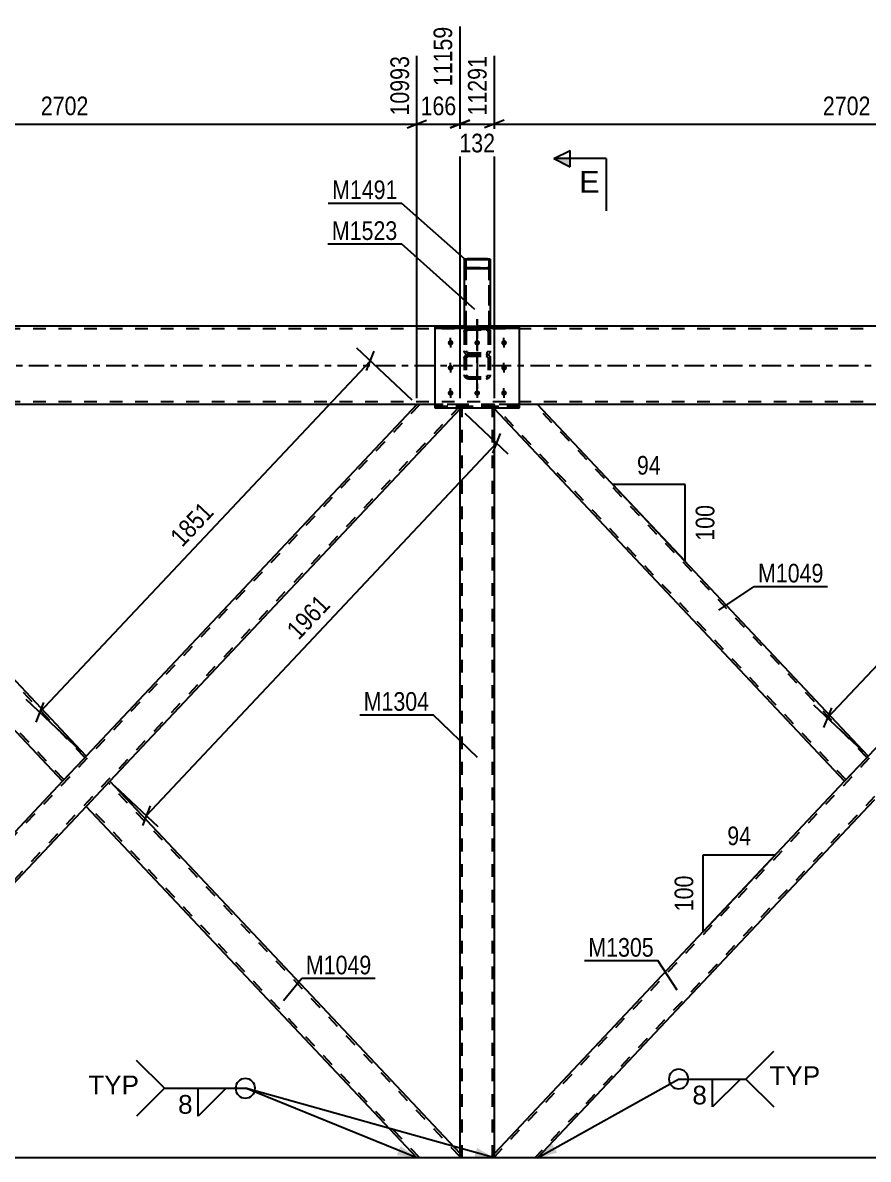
# Model space of a CAD drawing. Header units: millimetres. Extents: x 0 to 1189, y 0 to 841.
# Drawn here: x 399.5 to 529.3, y 549.8 to 724.2 of the extents above; entities that cross this region are included whole.
import ezdxf

# ---------------------------------------------------------------- set-up
doc = ezdxf.new("R2010")
doc.units = ezdxf.units.MM
doc.linetypes.add('DXK_LINE_DOT2', pattern=[3.9198, 1.9599, -1.9599])
doc.linetypes.add('DXK_LINE_DOT3', pattern=[5.9187, 2.979, -0.9799, 0.9799, -0.9799])
doc.styles.add('Arial', font='ARIAL.TTF', dxfattribs={"height": 0.2})
doc.styles.add('Arial Narrow', font='ARIALN.TTF', dxfattribs={"height": 0.2})

# ---------------------------------------------------------------- blocks, each defined once
blk = doc.blocks.new('Part-761551702-4988 - 4748')
at = {"color": 7, "linetype": 'DXK_LINE_DOT2'}
for p, q in [((471.91, 665.62), (466.63, 665.62)), ((466.63, 664.96), (466.63, 665.62)), ((466.95, 550.02), (466.95, 665.62)), ((471.59, 550.02), (471.59, 665.62)), ((471.91, 664.96), (471.91, 665.62)), ((466.63, 550.02), (466.63, 550.68)), ((471.91, 550.02), (466.63, 550.02)), ((471.91, 550.02), (471.91, 550.68))]:
    blk.add_line(p, q, dxfattribs=at)
at = {"color": 2, "linetype": 'Continuous'}
for p, q in [((466.63, 550.68), (466.63, 664.96)), ((471.91, 550.68), (471.91, 664.96))]:
    blk.add_line(p, q, dxfattribs=at)
blk = doc.blocks.new('Part-761551702-4863 - 4748')
at = {"color": 7, "linetype": 'DXK_LINE_DOT2'}
for p, q in [((478.54, 665.62), (471.91, 665.62)), ((471.91, 665.13), (471.91, 665.62)), ((525.87, 608.05), (471.91, 665.42)), ((529.06, 611.44), (478.1, 665.62)), ((529, 611.38), (528.84, 611.2)), ((529.15, 611.53), (529.06, 611.44)), ((525.87, 608.05), (525.89, 608.07))]:
    blk.add_line(p, q, dxfattribs=at)
at = {"color": 2, "linetype": 'Continuous'}
for p, q in [((471.91, 664.96), (471.91, 665.13)), ((525.65, 607.82), (471.91, 664.96)), ((529.27, 611.67), (478.54, 665.62)), ((528.84, 611.2), (525.65, 607.82)), ((529.15, 611.53), (528.84, 611.2)), ((529.27, 611.67), (529.15, 611.53))]:
    blk.add_line(p, q, dxfattribs=at)
blk = doc.blocks.new('Part-761551702-4873 - 4748')
at = {"color": 2, "linetype": 'Continuous'}
for p, q in [((351.91, 664.96), (351.91, 665.62)), ((405.65, 607.82), (351.91, 664.96)), ((409.27, 611.67), (358.54, 665.62)), ((408.84, 611.2), (405.65, 607.82)), ((409.15, 611.53), (408.84, 611.2)), ((409.27, 611.67), (409.15, 611.53))]:
    blk.add_line(p, q, dxfattribs=at)
at = {"color": 7, "linetype": 'DXK_LINE_DOT2'}
for p, q in [((358.54, 665.62), (351.91, 665.62)), ((405.87, 608.05), (351.91, 665.42)), ((409.06, 611.44), (358.1, 665.62)), ((409, 611.38), (408.84, 611.2)), ((409.15, 611.53), (409.06, 611.44)), ((405.87, 608.05), (405.89, 608.07))]:
    blk.add_line(p, q, dxfattribs=at)
blk = doc.blocks.new('Part-761551702-4868 - 4748')
at = {"color": 7, "linetype": 'DXK_LINE_DOT2'}
for p, q in [((580.45, 665.62), (471.91, 550.21)), ((586.63, 665.42), (478.1, 550.02)), ((586.63, 665.62), (580.01, 665.62)), ((529.27, 611.67), (525.65, 607.82)), ((532.9, 607.82), (529.27, 603.96)), ((478.54, 550.02), (471.91, 550.02))]:
    blk.add_line(p, q, dxfattribs=at)
at = {"color": 2, "linetype": 'Continuous'}
for p, q in [((580.01, 665.62), (529.27, 611.67)), ((586.63, 664.96), (532.9, 607.82)), ((586.63, 664.96), (586.63, 665.62)), ((525.65, 607.82), (471.91, 550.68)), ((529.27, 603.96), (478.54, 550.02)), ((471.91, 550.02), (471.91, 550.68))]:
    blk.add_line(p, q, dxfattribs=at)
blk = doc.blocks.new('Part-761551702-4878 - 4748')
at = {"color": 7, "linetype": 'DXK_LINE_DOT2'}
for p, q in [((460.45, 665.62), (351.91, 550.21)), ((466.63, 665.42), (358.1, 550.02)), ((466.63, 665.62), (460.01, 665.62)), ((466.63, 665.13), (466.63, 665.62)), ((409.27, 611.67), (405.65, 607.82)), ((412.9, 607.82), (409.27, 603.96)), ((358.54, 550.02), (351.91, 550.02))]:
    blk.add_line(p, q, dxfattribs=at)
at = {"color": 2, "linetype": 'Continuous'}
for p, q in [((460.01, 665.62), (409.27, 611.67)), ((466.63, 664.96), (412.9, 607.82)), ((466.63, 664.96), (466.63, 665.13)), ((405.65, 607.82), (351.91, 550.68)), ((409.27, 603.96), (358.54, 550.02)), ((351.91, 550.1), (351.91, 550.68)), ((351.91, 550.02), (351.91, 550.1))]:
    blk.add_line(p, q, dxfattribs=at)
blk = doc.blocks.new('Part-761551702-4824 - 4748')
at = {"color": 2, "linetype": 'Continuous'}
for p, q in [((475.78, 677.57), (462.78, 677.57)), ((462.78, 677.57), (462.78, 665.13)), ((462.78, 677.35), (475.78, 677.35)), ((475.78, 665.13), (475.78, 677.57)), ((462.78, 665.13), (475.78, 665.13))]:
    blk.add_line(p, q, dxfattribs=at)
at = {"color": 7, "linetype": 'DXK_LINE_DOT2'}
blk.add_line((462.78, 665.35), (475.78, 665.35), dxfattribs=at)
blk = doc.blocks.new('Bolt-761551702-4826 - 4748')
at = {"linetype": 'Continuous'}
for points in [[(465.18, 675.51), (465.28, 675.5), (465.36, 675.47), (465.44, 675.43), (465.51, 675.37), (465.57, 675.3), (465.6, 675.22), (465.62, 675.14), (465.62, 675.05), (465.6, 674.96), (465.57, 674.89), (465.51, 674.82), (465.44, 674.76), (465.36, 674.71), (465.28, 674.69), (465.18, 674.68), (465.09, 674.69), (465.01, 674.71), (464.93, 674.76), (464.86, 674.82), (464.8, 674.89), (464.77, 674.96), (464.75, 675.05), (464.75, 675.14), (464.77, 675.22), (464.8, 675.3), (464.86, 675.37), (464.93, 675.43), (465.01, 675.47), (465.09, 675.5)], [(469.26, 675.51), (469.36, 675.5), (469.44, 675.47), (469.52, 675.43), (469.59, 675.37), (469.65, 675.3), (469.68, 675.22), (469.7, 675.14), (469.7, 675.05), (469.68, 674.96), (469.65, 674.89), (469.59, 674.82), (469.52, 674.76), (469.44, 674.71), (469.36, 674.69), (469.26, 674.68), (469.17, 674.69), (469.09, 674.71), (469.01, 674.76), (468.94, 674.82), (468.88, 674.89), (468.85, 674.96), (468.83, 675.05), (468.83, 675.14), (468.85, 675.22), (468.88, 675.3), (468.94, 675.37), (469.01, 675.43), (469.09, 675.47), (469.17, 675.5)], [(473.38, 675.51), (473.48, 675.5), (473.56, 675.47), (473.64, 675.43), (473.71, 675.37), (473.77, 675.3), (473.8, 675.22), (473.82, 675.14), (473.82, 675.05), (473.8, 674.96), (473.77, 674.89), (473.71, 674.82), (473.64, 674.76), (473.56, 674.71), (473.48, 674.69), (473.38, 674.68), (473.29, 674.69), (473.21, 674.71), (473.13, 674.76), (473.06, 674.82), (473, 674.89), (472.97, 674.96), (472.95, 675.05), (472.95, 675.14), (472.97, 675.22), (473, 675.3), (473.06, 675.37), (473.13, 675.43), (473.21, 675.47), (473.29, 675.5)], [(465.18, 671.67), (465.28, 671.66), (465.36, 671.64), (465.44, 671.59), (465.51, 671.53), (465.57, 671.46), (465.6, 671.39), (465.62, 671.3), (465.62, 671.21), (465.6, 671.13), (465.57, 671.05), (465.51, 670.98), (465.44, 670.92), (465.36, 670.88), (465.28, 670.85), (465.18, 670.84), (465.09, 670.85), (465.01, 670.88), (464.93, 670.92), (464.86, 670.98), (464.8, 671.05), (464.77, 671.13), (464.75, 671.21), (464.75, 671.3), (464.77, 671.39), (464.8, 671.46), (464.86, 671.53), (464.93, 671.59), (465.01, 671.64), (465.09, 671.66)], [(473.38, 671.67), (473.48, 671.66), (473.56, 671.64), (473.64, 671.59), (473.71, 671.53), (473.77, 671.46), (473.8, 671.39), (473.82, 671.3), (473.82, 671.21), (473.8, 671.13), (473.77, 671.05), (473.71, 670.98), (473.64, 670.92), (473.56, 670.88), (473.48, 670.85), (473.38, 670.84), (473.29, 670.85), (473.21, 670.88), (473.13, 670.92), (473.06, 670.98), (473, 671.05), (472.97, 671.13), (472.95, 671.21), (472.95, 671.3), (472.97, 671.39), (473, 671.46), (473.06, 671.53), (473.13, 671.59), (473.21, 671.64), (473.29, 671.66)], [(465.18, 667.8), (465.28, 667.79), (465.36, 667.76), (465.44, 667.72), (465.51, 667.66), (465.57, 667.59), (465.6, 667.51), (465.62, 667.43), (465.62, 667.34), (465.6, 667.26), (465.57, 667.18), (465.51, 667.11), (465.44, 667.05), (465.36, 667.01), (465.28, 666.98), (465.18, 666.97), (465.09, 666.98), (465.01, 667.01), (464.93, 667.05), (464.86, 667.11), (464.8, 667.18), (464.77, 667.26), (464.75, 667.34), (464.75, 667.43), (464.77, 667.51), (464.8, 667.59), (464.86, 667.66), (464.93, 667.72), (465.01, 667.76), (465.09, 667.79)], [(469.26, 667.8), (469.36, 667.79), (469.44, 667.76), (469.52, 667.72), (469.59, 667.66), (469.65, 667.59), (469.68, 667.51), (469.7, 667.43), (469.7, 667.34), (469.68, 667.26), (469.65, 667.18), (469.59, 667.11), (469.52, 667.05), (469.44, 667.01), (469.36, 666.98), (469.26, 666.97), (469.17, 666.98), (469.09, 667.01), (469.01, 667.05), (468.94, 667.11), (468.88, 667.18), (468.85, 667.26), (468.83, 667.34), (468.83, 667.43), (468.85, 667.51), (468.88, 667.59), (468.94, 667.66), (469.01, 667.72), (469.09, 667.76), (469.17, 667.79)], [(473.38, 667.8), (473.48, 667.79), (473.56, 667.76), (473.64, 667.72), (473.71, 667.66), (473.77, 667.59), (473.8, 667.51), (473.82, 667.43), (473.82, 667.34), (473.8, 667.26), (473.77, 667.18), (473.71, 667.11), (473.64, 667.05), (473.56, 667.01), (473.48, 666.98), (473.38, 666.97), (473.29, 666.98), (473.21, 667.01), (473.13, 667.05), (473.06, 667.11), (473, 667.18), (472.97, 667.26), (472.95, 667.34), (472.95, 667.43), (472.97, 667.51), (473, 667.59), (473.06, 667.66), (473.13, 667.72), (473.21, 667.76), (473.29, 667.79)]]:
    blk.add_hatch(color=1, dxfattribs=at).paths.add_polyline_path(points)
at = {"color": 1, "linetype": 'Continuous'}
for p, q in [((465.18, 675.49), (465.18, 674.35)), ((469.26, 675.49), (469.26, 674.35)), ((473.38, 675.49), (473.38, 674.35)), ((465.18, 671.65), (465.18, 670.52)), ((473.38, 671.65), (473.38, 670.52)), ((465.18, 667.78), (465.18, 666.65)), ((469.26, 667.78), (469.26, 666.65)), ((473.38, 667.78), (473.38, 666.65))]:
    blk.add_line(p, q, dxfattribs=at)
blk = doc.blocks.new('Part-761551702-4948 - 4748')
at = {"color": 2, "linetype": 'Continuous'}
for p, q in [((412.9, 607.82), (409.27, 603.96)), ((466.63, 550.68), (412.9, 607.82)), ((460.01, 550.02), (409.27, 603.96)), ((466.63, 550.02), (466.63, 550.68))]:
    blk.add_line(p, q, dxfattribs=at)
at = {"color": 7, "linetype": 'DXK_LINE_DOT2'}
for p, q in [((466.63, 550.21), (412.68, 607.58)), ((409.49, 604.2), (409.51, 604.21)), ((460.45, 550.02), (409.49, 604.2)), ((466.63, 550.02), (460.01, 550.02))]:
    blk.add_line(p, q, dxfattribs=at)
blk = doc.blocks.new('Part-761551702-4983 - 4748')
at = {"color": 7, "linetype": 'DXK_LINE_DOT3'}
blk.add_line((469.28, 678.73), (469.28, 668.04), dxfattribs=at)
at = {"color": 7, "linetype": 'DXK_LINE_DOT2'}
for p, q in [((467.28, 676.76), (467.33, 677.02)), ((467.28, 676.76), (467.28, 670.18)), ((467.63, 676.89), (467.6, 676.76)), ((467.6, 676.76), (467.6, 670.18)), ((467.68, 677.39), (467.92, 677.44)), ((467.92, 677.1), (467.8, 677.08)), ((467.92, 677.44), (470.64, 677.44)), ((467.92, 677.1), (470.64, 677.1)), ((470.64, 677.44), (470.89, 677.39)), ((470.77, 677.08), (470.64, 677.1)), ((470.96, 676.76), (470.94, 676.89)), ((470.96, 676.76), (470.96, 670.18)), ((471.24, 677.02), (471.28, 676.76)), ((471.28, 676.76), (471.28, 670.18)), ((467.33, 673.61), (467.28, 673.87)), ((467.47, 673.16), (467.33, 672.97)), ((467.68, 673.29), (467.47, 673.16)), ((467.6, 673.87), (467.63, 673.74)), ((467.92, 673.34), (467.68, 673.29)), ((467.92, 673.19), (467.68, 673.24)), ((467.8, 673.55), (467.92, 673.53)), ((467.92, 673.53), (470.64, 673.53)), ((467.92, 673.34), (470.64, 673.34)), ((467.92, 673.19), (470.64, 673.19)), ((470.64, 673.53), (470.77, 673.55)), ((470.89, 673.29), (470.64, 673.34)), ((470.89, 673.24), (470.64, 673.19)), ((471.1, 673.16), (470.89, 673.29)), ((470.94, 673.74), (470.96, 673.87)), ((471.24, 672.97), (471.1, 673.16)), ((471.28, 673.87), (471.24, 673.61)), ((467.33, 672.97), (467.28, 672.74)), ((467.6, 672.74), (467.63, 672.85)), ((467.63, 672.85), (467.7, 672.95)), ((467.7, 672.95), (467.8, 673.01)), ((467.8, 673.01), (467.92, 673.04)), ((467.92, 673.04), (470.64, 673.04)), ((470.64, 673.04), (470.77, 673.01)), ((470.77, 673.01), (470.87, 672.95)), ((470.87, 672.95), (470.94, 672.85)), ((470.94, 672.85), (470.96, 672.74)), ((471.28, 672.74), (471.24, 672.97)), ((467.28, 670.18), (467.33, 669.95)), ((467.33, 669.95), (467.47, 669.75)), ((467.47, 669.75), (467.68, 669.62)), ((467.63, 670.07), (467.6, 670.18)), ((467.7, 669.97), (467.63, 670.07)), ((467.8, 669.9), (467.7, 669.97)), ((467.92, 669.88), (467.8, 669.9)), ((467.92, 669.88), (470.64, 669.88)), ((470.77, 669.9), (470.64, 669.88)), ((470.87, 669.97), (470.77, 669.9)), ((470.94, 670.07), (470.87, 669.97)), ((470.89, 669.62), (471.1, 669.75)), ((470.96, 670.18), (470.94, 670.07)), ((471.1, 669.75), (471.24, 669.95)), ((471.24, 669.95), (471.28, 670.18)), ((467.68, 669.62), (467.92, 669.58)), ((467.92, 669.58), (470.64, 669.58)), ((470.64, 669.58), (470.89, 669.62))]:
    blk.add_line(p, q, dxfattribs=at)
for centre, radius, start, end in [((467.95, 676.79), 0.662, 114.32, 159.2417), ((467.94, 676.77), 0.331, 114.32, 159.2417), ((470.63, 676.77), 0.331, 20.7583, 65.68), ((470.62, 676.79), 0.662, 20.7583, 65.68), ((467.95, 673.84), 0.662, 200.7583, 245.68), ((467.94, 673.85), 0.331, 200.7583, 245.68), ((470.63, 673.85), 0.331, 294.32, 339.2417), ((470.62, 673.84), 0.662, 294.32, 339.2417)]:
    blk.add_arc(centre, radius, start, end, dxfattribs=at)
blk = doc.blocks.new('Part-761551702-5093 - 4748')
at = {"color": 7, "linetype": 'DXK_LINE_DOT2'}
for p, q in [((1077.28, 677.22), (98.63, 677.22)), ((471.28, 677.62), (467.28, 677.62)), ((1077.28, 666.02), (98.63, 666.02)), ((475.78, 665.62), (462.78, 665.62))]:
    blk.add_line(p, q, dxfattribs=at)
at = {"color": 2, "linetype": 'Continuous'}
for p, q in [((467.28, 677.62), (231.28, 677.62)), ((707.27, 677.62), (471.28, 677.62)), ((462.78, 665.62), (235.78, 665.62)), ((702.77, 665.62), (475.78, 665.62))]:
    blk.add_line(p, q, dxfattribs=at)
at = {"color": 7, "linetype": 'DXK_LINE_DOT3'}
blk.add_line((98.63, 671.62), (1077.28, 671.62), dxfattribs=at)
blk = doc.blocks.new('Part-761551702-5098 - 4748')
at = {"color": 2, "linetype": 'Continuous'}
blk.add_line((951.67, 550.02), (226.63, 550.02), dxfattribs=at)
blk = doc.blocks.new('Part-761551702-5108 - 4748')
at = {"color": 2, "linetype": 'Continuous'}
for p, q in [((467.28, 687.84), (467.32, 687.91)), ((467.28, 687.84), (467.28, 677.62)), ((467.32, 687.91), (467.42, 687.96)), ((467.42, 687.96), (467.58, 688)), ((467.58, 688), (467.76, 688.01)), ((467.76, 688.01), (470.8, 688.01)), ((470.8, 688.01), (470.99, 688)), ((470.99, 688), (471.14, 687.96)), ((471.14, 687.96), (471.25, 687.91)), ((471.25, 687.91), (471.28, 687.84)), ((471.28, 687.84), (471.28, 687.78))]:
    blk.add_line(p, q, dxfattribs=at)
at = {"color": 7, "linetype": 'DXK_LINE_DOT2'}
for p, q in [((467.54, 687.87), (467.52, 687.84)), ((467.52, 687.84), (467.52, 677.3)), ((467.59, 687.9), (467.54, 687.87)), ((467.67, 687.92), (467.59, 687.9)), ((467.76, 687.93), (467.67, 687.92)), ((467.76, 687.93), (470.8, 687.93)), ((470.9, 687.92), (470.8, 687.93)), ((470.97, 687.9), (470.9, 687.92)), ((471.03, 687.87), (470.97, 687.9)), ((471.04, 687.84), (471.03, 687.87)), ((471.04, 687.84), (471.04, 677.3)), ((471.28, 687.78), (471.28, 677.3)), ((467.32, 686.67), (467.28, 686.73)), ((467.42, 686.61), (467.32, 686.67)), ((467.58, 686.57), (467.42, 686.61)), ((467.52, 686.73), (467.54, 686.7)), ((467.54, 686.7), (467.59, 686.67)), ((467.76, 686.56), (467.58, 686.57)), ((467.59, 686.67), (467.67, 686.65)), ((467.67, 686.65), (467.76, 686.64)), ((467.76, 686.64), (470.8, 686.64)), ((467.76, 686.56), (470.8, 686.56)), ((470.8, 686.64), (470.9, 686.65)), ((470.99, 686.57), (470.8, 686.56)), ((470.9, 686.65), (470.97, 686.67)), ((470.97, 686.67), (470.99, 686.68)), ((470.99, 686.68), (471.03, 686.7)), ((471.14, 686.61), (470.99, 686.57)), ((471.03, 686.7), (471.04, 686.73)), ((471.25, 686.67), (471.14, 686.61)), ((471.28, 686.73), (471.25, 686.67)), ((471.28, 677.62), (467.28, 677.62)), ((467.28, 677.62), (467.28, 677.3)), ((467.28, 677.44), (467.52, 677.44)), ((467.28, 677.3), (467.32, 677.23)), ((467.32, 677.23), (467.42, 677.17)), ((467.42, 677.17), (467.58, 677.13)), ((467.54, 677.26), (467.52, 677.3)), ((467.59, 677.23), (467.54, 677.26)), ((467.58, 677.13), (467.76, 677.12)), ((467.67, 677.22), (467.59, 677.23)), ((467.76, 677.21), (467.67, 677.22)), ((467.76, 677.21), (470.8, 677.21)), ((467.76, 677.12), (470.8, 677.12)), ((470.9, 677.22), (470.8, 677.21)), ((470.8, 677.12), (470.99, 677.13)), ((470.97, 677.23), (470.9, 677.22)), ((471.03, 677.26), (470.97, 677.23)), ((470.99, 677.13), (471.14, 677.17)), ((471.04, 677.3), (471.03, 677.26)), ((471.04, 677.44), (471.28, 677.44)), ((471.14, 677.17), (471.25, 677.23)), ((471.25, 677.23), (471.28, 677.3))]:
    blk.add_line(p, q, dxfattribs=at)
blk = doc.blocks.new('Part-761551702-5115 - 4748')
at = {"color": 2, "linetype": 'Continuous'}
for p, q in [((467.32, 687.84), (467.28, 687.78)), ((467.28, 687.78), (467.28, 677.57)), ((467.42, 687.9), (467.32, 687.84)), ((467.58, 687.94), (467.42, 687.9)), ((467.52, 687.78), (467.54, 687.81)), ((467.52, 687.78), (467.52, 686.67)), ((467.54, 687.81), (467.59, 687.84)), ((467.76, 687.95), (467.58, 687.94)), ((467.59, 687.84), (467.67, 687.86)), ((467.67, 687.86), (467.76, 687.86)), ((467.76, 687.95), (470.8, 687.95)), ((467.76, 687.86), (470.8, 687.86)), ((470.99, 687.94), (470.8, 687.95)), ((470.8, 687.86), (470.9, 687.86)), ((470.9, 687.86), (470.97, 687.84)), ((470.97, 687.84), (471.03, 687.81)), ((471.14, 687.9), (470.99, 687.94)), ((471.03, 687.81), (471.04, 687.78)), ((471.04, 687.78), (471.04, 686.67)), ((471.25, 687.84), (471.14, 687.9)), ((471.28, 687.78), (471.25, 687.84)), ((471.28, 687.78), (471.28, 677.57)), ((467.28, 686.67), (467.32, 686.6)), ((467.32, 686.6), (467.42, 686.55)), ((467.42, 686.55), (467.58, 686.51)), ((467.54, 686.64), (467.52, 686.67)), ((467.59, 686.61), (467.54, 686.64)), ((467.58, 686.51), (467.76, 686.49)), ((467.67, 686.59), (467.59, 686.61)), ((467.76, 686.58), (467.67, 686.59)), ((467.76, 686.58), (470.8, 686.58)), ((467.76, 686.49), (470.8, 686.49)), ((470.9, 686.59), (470.8, 686.58)), ((470.8, 686.49), (470.99, 686.51)), ((470.97, 686.61), (470.9, 686.59)), ((471.03, 686.64), (470.97, 686.61)), ((470.99, 686.51), (471.14, 686.55)), ((471.04, 686.67), (471.03, 686.64)), ((471.14, 686.55), (471.25, 686.6)), ((471.25, 686.6), (471.28, 686.67))]:
    blk.add_line(p, q, dxfattribs=at)
at = {"color": 7, "linetype": 'DXK_LINE_DOT2'}
for p, q in [((467.52, 686.67), (467.52, 677.3)), ((471.04, 686.67), (471.04, 677.3)), ((471.28, 677.62), (467.28, 677.62)), ((467.28, 677.57), (467.28, 677.3)), ((467.28, 677.44), (467.52, 677.44)), ((467.32, 677.24), (467.28, 677.3)), ((467.42, 677.18), (467.32, 677.24)), ((467.58, 677.14), (467.42, 677.18)), ((467.52, 677.3), (467.54, 677.27)), ((467.54, 677.27), (467.59, 677.24)), ((467.76, 677.13), (467.58, 677.14)), ((467.59, 677.24), (467.67, 677.22)), ((467.67, 677.22), (467.76, 677.22)), ((467.76, 677.22), (470.8, 677.22)), ((470.8, 677.13), (467.76, 677.13)), ((470.8, 677.22), (470.9, 677.22)), ((470.99, 677.14), (470.8, 677.13)), ((470.9, 677.22), (470.97, 677.24)), ((470.97, 677.24), (471.03, 677.27)), ((471.14, 677.18), (470.99, 677.14)), ((471.03, 677.27), (471.04, 677.3)), ((471.04, 677.44), (471.28, 677.44)), ((471.25, 677.24), (471.14, 677.18)), ((471.28, 677.3), (471.25, 677.24)), ((471.28, 677.57), (471.28, 677.3))]:
    blk.add_line(p, q, dxfattribs=at)
blk = doc.blocks.new('Bolt-761551702-5144 - 4748')
at = {"color": 1, "linetype": 'DXK_LINE_DOT2'}
for p, q in [((465.18, 674.69), (465.18, 675.83)), ((469.26, 674.69), (469.26, 675.83)), ((473.38, 674.69), (473.38, 675.83)), ((465.18, 670.86), (465.18, 672)), ((473.38, 670.86), (473.38, 672)), ((465.18, 666.99), (465.18, 668.13)), ((469.26, 666.99), (469.26, 668.13)), ((473.38, 666.99), (473.38, 668.13))]:
    blk.add_line(p, q, dxfattribs=at)
blk = doc.blocks.new('Part-761551702-5190 - 4748')
at = {"color": 7, "linetype": 'DXK_LINE_DOT3'}
blk.add_line((469.28, 668.04), (469.28, 678.73), dxfattribs=at)
at = {"color": 7, "linetype": 'DXK_LINE_DOT2'}
for p, q in [((467.33, 677.02), (467.28, 676.76)), ((467.28, 676.76), (467.28, 670.18)), ((467.6, 676.76), (467.63, 676.89)), ((467.6, 676.76), (467.6, 670.18)), ((467.92, 677.44), (467.68, 677.39)), ((467.8, 677.08), (467.92, 677.1)), ((467.92, 677.44), (470.64, 677.44)), ((467.92, 677.1), (470.64, 677.1)), ((470.89, 677.39), (470.64, 677.44)), ((470.64, 677.1), (470.77, 677.08)), ((470.94, 676.89), (470.96, 676.76)), ((470.96, 676.76), (470.96, 670.18)), ((471.28, 676.76), (471.24, 677.02)), ((471.28, 676.76), (471.28, 670.18)), ((467.28, 673.87), (467.33, 673.61)), ((467.33, 672.97), (467.47, 673.16)), ((467.47, 673.16), (467.68, 673.29)), ((467.63, 673.74), (467.6, 673.87)), ((467.68, 673.29), (467.92, 673.34)), ((467.68, 673.24), (467.92, 673.18)), ((467.92, 673.53), (467.8, 673.55)), ((467.92, 673.53), (470.64, 673.53)), ((467.92, 673.34), (470.64, 673.34)), ((467.92, 673.18), (470.64, 673.18)), ((470.77, 673.55), (470.64, 673.53)), ((470.64, 673.34), (470.89, 673.29)), ((470.64, 673.18), (470.89, 673.24)), ((470.89, 673.29), (471.1, 673.16)), ((470.96, 673.87), (470.94, 673.74)), ((471.1, 673.16), (471.24, 672.97)), ((471.24, 673.61), (471.28, 673.87)), ((467.28, 672.74), (467.33, 672.97)), ((467.63, 672.85), (467.6, 672.74)), ((467.7, 672.95), (467.63, 672.85)), ((467.8, 673.01), (467.7, 672.95)), ((467.92, 673.04), (467.8, 673.01)), ((467.92, 673.04), (470.64, 673.04)), ((470.77, 673.01), (470.64, 673.04)), ((470.87, 672.95), (470.77, 673.01)), ((470.94, 672.85), (470.87, 672.95)), ((470.96, 672.74), (470.94, 672.85)), ((471.24, 672.97), (471.28, 672.74)), ((467.33, 669.95), (467.28, 670.18)), ((467.47, 669.75), (467.33, 669.95)), ((467.68, 669.62), (467.47, 669.75)), ((467.6, 670.18), (467.63, 670.06)), ((467.63, 670.06), (467.7, 669.97)), ((467.7, 669.97), (467.8, 669.9)), ((467.8, 669.9), (467.92, 669.88)), ((467.92, 669.88), (470.64, 669.88)), ((470.64, 669.88), (470.77, 669.9)), ((470.77, 669.9), (470.87, 669.97)), ((470.87, 669.97), (470.94, 670.06)), ((471.1, 669.75), (470.89, 669.62)), ((470.94, 670.06), (470.96, 670.18)), ((471.24, 669.95), (471.1, 669.75)), ((471.28, 670.18), (471.24, 669.95)), ((467.92, 669.58), (467.68, 669.62)), ((467.92, 669.58), (470.64, 669.58)), ((470.89, 669.62), (470.64, 669.58))]:
    blk.add_line(p, q, dxfattribs=at)
for centre, radius, start, end in [((467.95, 676.79), 0.662, 114.32, 159.2417), ((467.94, 676.77), 0.331, 114.32, 159.2417), ((470.63, 676.77), 0.331, 20.7583, 65.68), ((470.62, 676.79), 0.662, 20.7583, 65.68), ((467.95, 673.84), 0.662, 200.7583, 245.68), ((467.94, 673.85), 0.331, 200.7583, 245.68), ((470.63, 673.85), 0.331, 294.32, 339.2417), ((470.62, 673.84), 0.662, 294.32, 339.2417)]:
    blk.add_arc(centre, radius, start, end, dxfattribs=at)
blk = doc.blocks.new('Part-761551702-5194 - 4748')
at = {"color": 7, "linetype": 'DXK_LINE_DOT2'}
for p, q in [((475.78, 677.57), (462.78, 677.57)), ((462.78, 677.57), (462.78, 665.13)), ((462.78, 677.35), (475.78, 677.35)), ((475.78, 665.13), (475.78, 677.57)), ((475.78, 665.35), (462.78, 665.35)), ((462.78, 665.13), (475.78, 665.13))]:
    blk.add_line(p, q, dxfattribs=at)
blk = doc.blocks.new('AngleDimension-761551702-17666 - 4748')
at = {"color": 7, "linetype": 'Continuous'}
for p, q in [((503.92, 596.51), (515.02, 596.51)), ((503.92, 584.71), (515.02, 596.51)), ((503.92, 584.71), (503.92, 596.51)), ((507.73, 588.76), (515.02, 596.51))]:
    blk.add_line(p, q, dxfattribs=at)
at = {"color": 0}
for points in [[(511.9, 597.41), (511.9, 601.61), (507.04, 601.61), (507.04, 597.41)], [(503.02, 593.95), (498.82, 593.95), (498.82, 587.27), (503.02, 587.27)]]:
    blk.add_wipeout(points, dxfattribs=at)
at = {"color": 3, "style": 'Arial Narrow'}
blk.add_text('94', height=2.863, dxfattribs=at).set_placement((507.64, 598.01))
blk.add_text('100', height=2.863, rotation=90.0002, dxfattribs=at).set_placement((502.42, 587.87))
blk = doc.blocks.new('StraightDimension-761551702-5817 - 4748')
at = {"color": 7, "linetype": 'Continuous'}
for p, q in [((467.36, 664.27), (473.99, 658.04)), ((471.65, 658.18), (472.83, 661.19)), ((418.5, 602.54), (472.24, 659.68)), ((413.63, 607.13), (420.25, 600.9)), ((419.09, 604.05), (417.91, 601.04))]:
    blk.add_line(p, q, dxfattribs=at)
at = {"color": 0}
blk.add_wipeout([(447.74, 634.73), (444.68, 637.61), (438.85, 631.4), (441.91, 628.53)], dxfattribs=at)
at = {"color": 3, "style": 'Arial Narrow'}
blk.add_text('1961', height=2.863, rotation=46.7591, dxfattribs=at).set_placement((441.88, 629.38))
blk = doc.blocks.new('StraightDimension-761551702-15357 - 4748')
at = {"color": 7, "linetype": 'Continuous'}
for p, q in [((466.63, 666.62), (466.63, 723.6)), ((460.01, 666.62), (460.01, 719.1)), ((458.51, 708.06), (461.51, 709.26)), ((460.01, 708.66), (466.63, 708.66)), ((468.13, 709.26), (465.13, 708.06))]:
    blk.add_line(p, q, dxfattribs=at)
at = {"color": 0}
blk.add_wipeout([(466.66, 709.41), (466.66, 713.61), (459.98, 713.61), (459.98, 709.41)], dxfattribs=at)
at = {"color": 3, "style": 'Arial Narrow'}
blk.add_text('166', height=2.863, dxfattribs=at).set_placement((460.58, 710.01))
at = {"color": 0, "linetype": 'Continuous'}
blk.add_wipeout([(466.03, 724.2), (461.83, 724.2), (461.83, 713.86), (466.03, 713.86)], dxfattribs=at)
at = {"color": 3, "linetype": 'Continuous', "style": 'Arial Narrow'}
blk.add_text('11159', height=2.863, rotation=90.0002, dxfattribs=at).set_placement((465.43, 714.46))
blk = doc.blocks.new('AngleDimension-761551702-17652 - 4748')
at = {"color": 7, "linetype": 'Continuous'}
for p, q in [((498.14, 644.78), (490.06, 653.37)), ((501.16, 653.37), (490.06, 653.37)), ((501.16, 641.57), (490.06, 653.37)), ((501.16, 641.57), (501.16, 653.37))]:
    blk.add_line(p, q, dxfattribs=at)
at = {"color": 0}
for points in [[(498.04, 654.27), (498.04, 658.47), (493.18, 658.47), (493.18, 654.27)], [(506.26, 650.81), (502.06, 650.81), (502.06, 644.13), (506.26, 644.13)]]:
    blk.add_wipeout(points, dxfattribs=at)
at = {"color": 3, "style": 'Arial Narrow'}
blk.add_text('94', height=2.863, dxfattribs=at).set_placement((493.78, 654.87))
blk.add_text('100', height=2.863, rotation=90.0002, dxfattribs=at).set_placement((505.66, 644.73))
blk = doc.blocks.new('StraightDimension-761551702-15355 - 4748')
at = {"color": 7, "linetype": 'Continuous'}
for p, q in [((471.91, 666.62), (471.91, 719.1)), ((580.01, 666.62), (580.01, 719.1)), ((473.41, 709.26), (470.41, 708.06)), ((471.91, 708.66), (580.01, 708.66)), ((578.51, 708.06), (581.51, 709.26))]:
    blk.add_line(p, q, dxfattribs=at)
at = {"color": 0, "linetype": 'Continuous'}
blk.add_wipeout([(579.41, 719.7), (575.21, 719.7), (575.21, 709.36), (579.41, 709.36)], dxfattribs=at)
at = {"color": 0}
blk.add_wipeout([(530.22, 709.41), (530.22, 713.61), (521.71, 713.61), (521.71, 709.41)], dxfattribs=at)
at = {"color": 3, "linetype": 'Continuous', "style": 'Arial Narrow'}
blk.add_text('13993', height=2.863, rotation=90.0002, dxfattribs=at).set_placement((578.81, 709.96))
at = {"color": 3, "style": 'Arial Narrow'}
blk.add_text('2702', height=2.863, dxfattribs=at).set_placement((522.31, 710.01))
blk = doc.blocks.new('StraightDimension-761551702-15356 - 4748')
at = {"color": 7, "linetype": 'Continuous'}
for p, q in [((466.63, 666.62), (466.63, 723.6)), ((471.91, 666.62), (471.91, 719.1)), ((465.13, 708.06), (468.13, 709.26)), ((466.63, 708.66), (471.91, 708.66)), ((473.41, 709.26), (470.41, 708.06))]:
    blk.add_line(p, q, dxfattribs=at)
at = {"color": 0, "linetype": 'Continuous'}
blk.add_wipeout([(471.31, 719.7), (467.11, 719.7), (467.11, 709.36), (471.31, 709.36)], dxfattribs=at)
at = {"color": 0}
blk.add_wipeout([(472.62, 703.71), (472.62, 707.91), (465.93, 707.91), (465.93, 703.71)], dxfattribs=at)
at = {"color": 3, "linetype": 'Continuous', "style": 'Arial Narrow'}
blk.add_text('11291', height=2.863, rotation=90.0002, dxfattribs=at).set_placement((470.71, 709.96))
at = {"color": 3, "style": 'Arial Narrow'}
blk.add_text('132', height=2.863, dxfattribs=at).set_placement((466.53, 704.31))
blk = doc.blocks.new('StraightDimension-761551702-5796 - 4748')
at = {"color": 7, "linetype": 'Continuous'}
for p, q in [((579.28, 666.3), (571.68, 673.45)), ((523.02, 617.55), (573.75, 671.5)), ((573.16, 670), (574.34, 673)), ((528.55, 612.35), (520.94, 619.51)), ((523.61, 619.06), (522.43, 616.05))]:
    blk.add_line(p, q, dxfattribs=at)
at = {"color": 0}
blk.add_wipeout([(550.75, 648.14), (547.69, 651.02), (541.86, 644.82), (544.92, 641.94)], dxfattribs=at)
at = {"color": 3, "style": 'Arial Narrow'}
blk.add_text('1851', height=2.863, rotation=46.7591, dxfattribs=at).set_placement((544.9, 642.79))
blk = doc.blocks.new('StraightDimension-761551702-5832 - 4748')
at = {"color": 7, "linetype": 'Continuous'}
for p, q in [((459.28, 666.3), (450.79, 674.28)), ((452.28, 670.83), (453.46, 673.83)), ((402.13, 618.38), (452.87, 672.33)), ((408.55, 612.35), (400.06, 620.34)), ((402.72, 619.89), (401.54, 616.88))]:
    blk.add_line(p, q, dxfattribs=at)
at = {"color": 0}
blk.add_wipeout([(429.87, 648.97), (426.81, 651.85), (420.98, 645.65), (424.04, 642.77)], dxfattribs=at)
at = {"color": 3, "style": 'Arial Narrow'}
blk.add_text('1851', height=2.863, rotation=46.7591, dxfattribs=at).set_placement((424.01, 643.62))
blk = doc.blocks.new('StraightDimension-761551702-15358 - 4748')
at = {"color": 7, "linetype": 'Continuous'}
for p, q in [((460.01, 666.62), (460.01, 719.1)), ((351.91, 666.62), (351.91, 717.27)), ((353.41, 709.26), (350.41, 708.06)), ((351.91, 708.66), (460.01, 708.66)), ((458.51, 708.06), (461.51, 709.26))]:
    blk.add_line(p, q, dxfattribs=at)
at = {"color": 0, "linetype": 'Continuous'}
blk.add_wipeout([(459.41, 719.7), (455.21, 719.7), (455.21, 709.36), (459.41, 709.36)], dxfattribs=at)
at = {"color": 0}
blk.add_wipeout([(410.22, 709.41), (410.22, 713.61), (401.71, 713.61), (401.71, 709.41)], dxfattribs=at)
at = {"color": 3, "linetype": 'Continuous', "style": 'Arial Narrow'}
blk.add_text('10993', height=2.863, rotation=90.0002, dxfattribs=at).set_placement((458.81, 709.96))
at = {"color": 3, "style": 'Arial Narrow'}
blk.add_text('2702', height=2.863, dxfattribs=at).set_placement((402.31, 710.01))
blk = doc.blocks.new('Mark-761551702-4859 - 4748')
at = {"color": 0}
blk.add_wipeout([(522.41, 638.32), (522.41, 641.32), (512.36, 641.32), (512.36, 638.32)], dxfattribs=at)
blk.add_wipeout([(522.41, 638.32), (522.41, 641.32), (512.36, 641.32), (512.36, 638.32)], dxfattribs=at)
at = {"color": 30, "linetype": 'Continuous'}
for p, q in [((506.36, 634.09), (511.76, 637.72)), ((511.76, 637.72), (523.01, 637.72))]:
    blk.add_line(p, q, dxfattribs=at)
at = {"color": 3, "style": 'Arial Narrow'}
blk.add_text('M1049', height=2.863, dxfattribs=at).set_placement((512.36, 638.32))
blk = doc.blocks.new('Mark-761551702-4864 - 4748')
at = {"color": 0}
blk.add_wipeout([(496.38, 580.9), (496.38, 583.9), (486.32, 583.9), (486.32, 580.9)], dxfattribs=at)
blk.add_wipeout([(496.38, 580.9), (496.38, 583.9), (486.32, 583.9), (486.32, 580.9)], dxfattribs=at)
at = {"color": 30, "linetype": 'Continuous'}
for p in [(485.72, 580.3), (499.93, 575.78)]:
    blk.add_line(p, (496.98, 580.3), dxfattribs=at)
at = {"color": 3, "style": 'Arial Narrow'}
blk.add_text('M1305', height=2.863, dxfattribs=at).set_placement((486.32, 580.9))
blk = doc.blocks.new('Mark-761551702-4944 - 4748')
at = {"color": 0}
blk.add_wipeout([(453.03, 578.19), (453.03, 581.19), (442.98, 581.19), (442.98, 578.19)], dxfattribs=at)
blk.add_wipeout([(453.03, 578.19), (453.03, 581.19), (442.98, 581.19), (442.98, 578.19)], dxfattribs=at)
at = {"color": 30, "linetype": 'Continuous'}
for p, q in [((439.53, 574.2), (442.38, 577.59)), ((442.38, 577.59), (453.63, 577.59))]:
    blk.add_line(p, q, dxfattribs=at)
at = {"color": 3, "style": 'Arial Narrow'}
blk.add_text('M1049', height=2.863, dxfattribs=at).set_placement((442.98, 578.19))
blk = doc.blocks.new('WeldMark-761551702-6592 - 4748')
at = {"linetype": 'Continuous'}
for points in [[(457.51, 551.84), (460.01, 550.02), (456.95, 550.45)], [(469.23, 551.55), (471.91, 550.02), (468.82, 550.1)]]:
    blk.add_hatch(color=30, dxfattribs=at).paths.add_polyline_path(points)
at = {"color": 3, "linetype": 'Continuous'}
for q in [(416.98, 564.98), (416.98, 556.41)]:
    blk.add_line((421.27, 560.7), q, dxfattribs=at)
at = {"color": 30, "linetype": 'Continuous'}
for p in [(471.91, 550.02), (460.01, 550.02)]:
    blk.add_line(p, (433.69, 560.7), dxfattribs=at)
at = {"color": 3, "linetype": 'Continuous'}
for start, end in [(90, 270), (270, 90)]:
    blk.add_arc((433.69, 560.7), 1.5, start, end, dxfattribs=at)
at = {"color": 0}
blk.add_wipeout([(425.79, 556.6), (425.79, 560), (423.17, 560), (423.17, 556.6)], dxfattribs=at)
at = {"color": 30, "linetype": 'Continuous'}
blk.add_line((421.27, 560.7), (433.69, 560.7), dxfattribs=at)
at = {"color": 3, "linetype": 'Continuous'}
for p, q in [((426.45, 560.7), (430.74, 560.7)), ((430.74, 560.7), (426.45, 556.41)), ((426.45, 556.41), (426.45, 560.7))]:
    blk.add_line(p, q, dxfattribs=at)
at = {"color": 3, "style": 'Arial'}
blk.add_text('8', height=2.87, dxfattribs=at).set_placement((423.37, 556.8))
at = {"color": 0, "linetype": 'Continuous'}
blk.add_wipeout([(417.37, 559.8), (417.37, 562.8), (409.59, 562.8), (409.59, 559.8)], dxfattribs=at)
blk.add_wipeout([(417.37, 559.8), (417.37, 562.8), (409.59, 562.8), (409.59, 559.8)], dxfattribs=at)
at = {"color": 3, "linetype": 'Continuous', "style": 'Arial'}
blk.add_text('TYP', height=2.865, dxfattribs=at).set_placement((409.59, 559.8))
blk = doc.blocks.new('Mark-761551702-4984 - 4748')
at = {"color": 0}
blk.add_wipeout([(461.9, 618.63), (461.9, 621.63), (451.85, 621.63), (451.85, 618.63)], dxfattribs=at)
blk.add_wipeout([(461.9, 618.63), (461.9, 621.63), (451.85, 621.63), (451.85, 618.63)], dxfattribs=at)
at = {"color": 30, "linetype": 'Continuous'}
for p in [(451.25, 618.03), (469.33, 611.45)]:
    blk.add_line(p, (462.5, 618.03), dxfattribs=at)
at = {"color": 3, "style": 'Arial Narrow'}
blk.add_text('M1304', height=2.863, dxfattribs=at).set_placement((451.85, 618.63))
blk = doc.blocks.new('Mark-761551702-5104 - 4748')
at = {"color": 0}
blk.add_wipeout([(457.06, 697.14), (457.06, 700.14), (447, 700.14), (447, 697.14)], dxfattribs=at)
blk.add_wipeout([(457.06, 697.14), (457.06, 700.14), (447, 700.14), (447, 697.14)], dxfattribs=at)
at = {"color": 30, "linetype": 'Continuous'}
for p in [(446.4, 696.54), (467.32, 687.95)]:
    blk.add_line(p, (457.66, 696.54), dxfattribs=at)
at = {"color": 3, "style": 'Arial Narrow'}
blk.add_text('M1491', height=2.863, dxfattribs=at).set_placement((447, 697.14))
blk = doc.blocks.new('Mark-761551702-5111 - 4748')
at = {"color": 0}
blk.add_wipeout([(457.03, 690.87), (457.03, 693.87), (446.97, 693.87), (446.97, 690.87)], dxfattribs=at)
blk.add_wipeout([(457.03, 690.87), (457.03, 693.87), (446.97, 693.87), (446.97, 690.87)], dxfattribs=at)
at = {"color": 30, "linetype": 'Continuous'}
for p in [(446.37, 690.27), (468.89, 680.2)]:
    blk.add_line(p, (457.63, 690.27), dxfattribs=at)
at = {"color": 3, "style": 'Arial Narrow'}
blk.add_text('M1523', height=2.863, dxfattribs=at).set_placement((446.97, 690.87))
blk = doc.blocks.new('SectionMark-761551702-6560 - 4748')
at = {"linetype": 'Continuous'}
for points in [[(483.55, 703.36), (483.55, 702.11), (481.05, 703.36)], [(483.55, 524.5), (483.55, 523.25), (481.05, 523.25)]]:
    blk.add_hatch(color=6, dxfattribs=at).paths.add_polyline_path(points)
at = {"color": 6, "linetype": 'Continuous'}
for p, q in [((481.05, 703.36), (483.55, 704.61)), ((483.55, 702.11), (483.55, 704.61)), ((489.05, 703.36), (481.05, 703.36)), ((481.05, 703.36), (483.55, 702.11)), ((489.05, 703.36), (489.05, 695.36)), ((489.05, 523.25), (489.05, 531.25)), ((481.05, 523.25), (483.55, 524.5)), ((489.05, 523.25), (481.05, 523.25)), ((483.55, 522), (481.05, 523.25)), ((483.55, 524.5), (483.55, 522))]:
    blk.add_line(p, q, dxfattribs=at)
at = {"color": 0, "linetype": 'Continuous'}
for points in [[(488.05, 698.11), (488.05, 701.61), (484.94, 701.61), (484.94, 698.11)], [(488.05, 525), (488.05, 528.5), (484.94, 528.5), (484.94, 525)]]:
    blk.add_wipeout(points, dxfattribs=at)
at = {"color": 3, "linetype": 'Continuous', "style": 'Arial'}
for p in [(484.94, 698.11), (484.94, 525)]:
    blk.add_text('E', height=3.34, dxfattribs=at).set_placement(p)
blk = doc.blocks.new('WeldMark-761551702-6576 - 4748')
at = {"linetype": 'Continuous'}
blk.add_hatch(color=30, dxfattribs=at).paths.add_polyline_path([(481.53, 550.83), (478.54, 550.02), (480.79, 552.14)])
at = {"color": 3, "linetype": 'Continuous'}
for q in [(514.79, 566.41), (514.79, 557.84)]:
    blk.add_line((510.51, 562.13), q, dxfattribs=at)
at = {"color": 30, "linetype": 'Continuous'}
blk.add_line((478.54, 550.02), (500.18, 562.13), dxfattribs=at)
at = {"color": 3, "linetype": 'Continuous'}
blk.add_arc((500.18, 562.13), 1.5, 90, 270, dxfattribs=at)
at = {"color": 0}
blk.add_wipeout([(504.71, 558.03), (504.71, 561.43), (502.08, 561.43), (502.08, 558.03)], dxfattribs=at)
at = {"color": 30, "linetype": 'Continuous'}
blk.add_line((500.18, 562.13), (510.51, 562.13), dxfattribs=at)
at = {"color": 3, "linetype": 'Continuous'}
for p, q in [((505.36, 562.13), (509.65, 562.13)), ((509.65, 562.13), (505.36, 557.84)), ((505.36, 557.84), (505.36, 562.13))]:
    blk.add_line(p, q, dxfattribs=at)
blk.add_arc((500.18, 562.13), 1.5, 270, 90, dxfattribs=at)
at = {"color": 3, "style": 'Arial'}
blk.add_text('8', height=2.87, dxfattribs=at).set_placement((502.28, 558.23))
at = {"color": 0, "linetype": 'Continuous'}
blk.add_wipeout([(521.88, 561.23), (521.88, 564.23), (514.11, 564.23), (514.11, 561.23)], dxfattribs=at)
blk.add_wipeout([(521.88, 561.23), (521.88, 564.23), (514.11, 564.23), (514.11, 561.23)], dxfattribs=at)
at = {"color": 3, "linetype": 'Continuous', "style": 'Arial'}
blk.add_text('TYP', height=2.865, dxfattribs=at).set_placement((514.11, 561.23))

msp = doc.modelspace()

# ---------------------------------------------------------------- block references
for name in ['Part-761551702-5108 - 4748', 'Part-761551702-5115 - 4748', 'Part-761551702-5093 - 4748', 'Part-761551702-4983 - 4748', 'Part-761551702-5190 - 4748', 'Part-761551702-4824 - 4748', 'Part-761551702-5194 - 4748', 'Bolt-761551702-4826 - 4748', 'Bolt-761551702-5144 - 4748', 'Part-761551702-4873 - 4748', 'Part-761551702-4878 - 4748', 'Part-761551702-4988 - 4748', 'Part-761551702-4863 - 4748', 'Part-761551702-4868 - 4748', 'Part-761551702-4948 - 4748', 'Part-761551702-5098 - 4748']:
    msp.add_blockref(name, (0, 0))

# ---------------------------------------------------------------- next in the draw order: block references
for name in ['StraightDimension-761551702-15357 - 4748', 'StraightDimension-761551702-15355 - 4748', 'StraightDimension-761551702-5817 - 4748', 'AngleDimension-761551702-17652 - 4748', 'AngleDimension-761551702-17666 - 4748', 'Mark-761551702-4944 - 4748', 'WeldMark-761551702-6592 - 4748']:
    msp.add_blockref(name, (0, 0))

# ---------------------------------------------------------------- next in the draw order: block references
for name in ['StraightDimension-761551702-15356 - 4748', 'StraightDimension-761551702-5832 - 4748', 'StraightDimension-761551702-5796 - 4748', 'Mark-761551702-4864 - 4748']:
    msp.add_blockref(name, (0, 0))

# ---------------------------------------------------------------- next in the draw order: block references
for name in ['StraightDimension-761551702-15358 - 4748', 'SectionMark-761551702-6560 - 4748', 'Mark-761551702-4859 - 4748', 'Mark-761551702-4984 - 4748']:
    msp.add_blockref(name, (0, 0))

# ---------------------------------------------------------------- next in the draw order: block references
for name in ['Mark-761551702-5104 - 4748', 'WeldMark-761551702-6576 - 4748']:
    msp.add_blockref(name, (0, 0))

# ---------------------------------------------------------------- next in the draw order: block references
msp.add_blockref('Mark-761551702-5111 - 4748', (0, 0))

doc.saveas('drawing.dxf')
